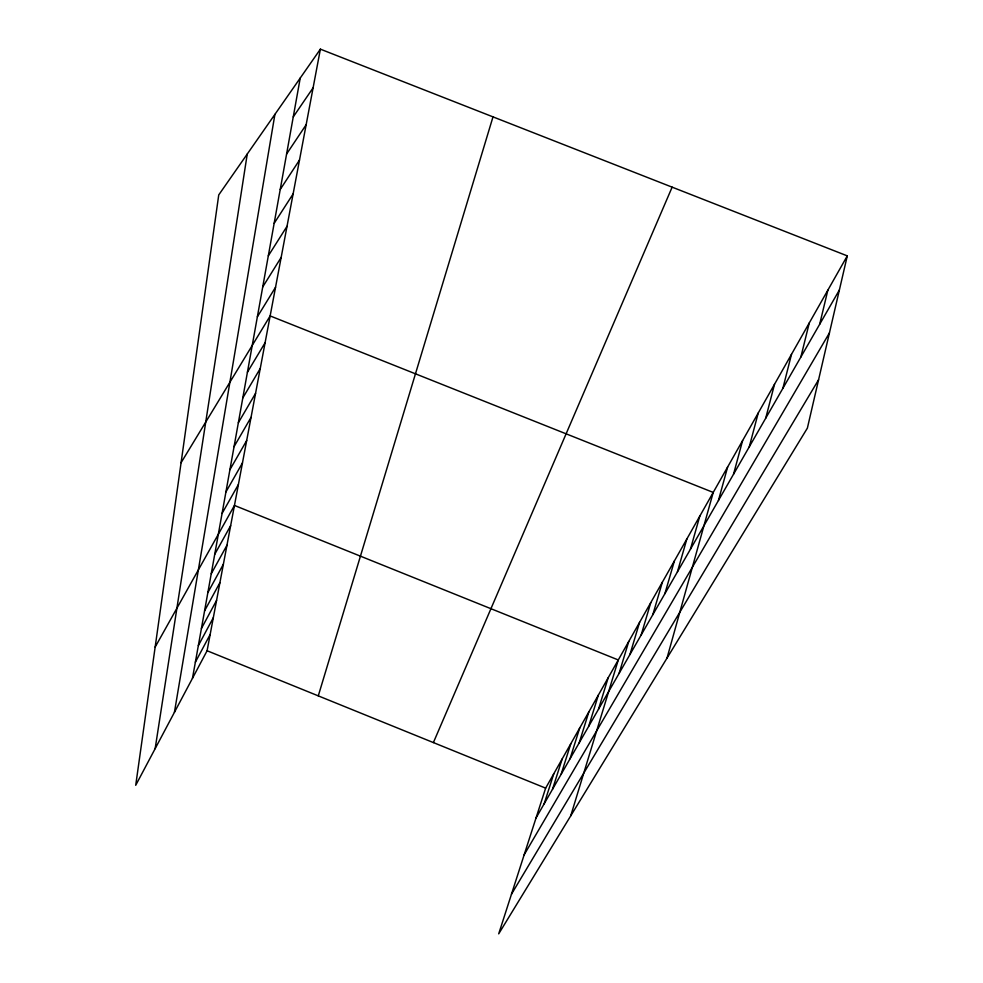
<?xml version="1.0" encoding="UTF-8"?>
<svg xmlns="http://www.w3.org/2000/svg" width="983" height="983" viewBox="0 0 983 983"><rect width="100%" height="100%" fill="white"/><g stroke="black" fill="none" stroke-linecap="round" stroke-linejoin="round"><path stroke-width="1.47" d="M155.154 748.653L247.249 154.024M174.433 712.306L274.908 114.36M192.471 678.307L300.233 78.038M320.384 49.15L218.742 194.917L135.715 785.294L207.094 650.746L320.384 49.15L847.285 255.875L807.375 428.133L498.7 933.85L545.639 788.133L847.285 255.875M819.675 324.292L827.846 290.194M800.862 357.026L809.267 322.965M782.898 388.297L791.499 354.31M765.72 418.193L774.506 384.304M749.279 446.81L758.225 413.032M733.539 474.211L742.607 440.581M718.438 500.494L727.629 467.023M667.015 658.094L713.228 492.422L270.141 315.924L181.081 462.698M690.422 549.239L699.798 516.124M677.422 571.885L686.859 538.942M664.889 593.683L674.399 560.949M652.823 614.694L662.37 582.157M641.174 634.957L650.771 602.628M629.943 654.506L639.564 622.399M318.283 695.866L492.999 116.866M619.093 673.392L628.739 641.494M570.718 815.878L618.282 659.962L234.458 505.446L155.154 647.072M598.487 709.259L608.158 677.815M588.694 726.314L598.364 695.092M579.208 742.816L588.878 711.827M570.029 758.802L579.687 728.047M561.121 774.285L570.791 743.762M552.507 789.288L562.153 758.999M544.14 803.848L553.773 773.781M433.392 742.583L672.139 187.151M195.371 662.186L210.165 634.465M198.345 645.573L213.323 617.693M201.429 628.456L216.567 600.416M204.599 610.799L219.934 582.6M207.868 592.577L223.387 564.217M211.247 573.753L226.962 545.258M214.736 554.314L230.649 525.672M222.072 513.445L238.39 484.533M225.93 491.955L242.469 462.919M229.924 469.69L246.684 440.544M536.03 817.967L839.384 289.985M234.065 446.638L251.034 417.382M524.172 854.78L829.443 332.881M238.353 422.727L255.555 393.384M242.813 397.931L260.237 368.514M511.492 894.149L818.581 379.77M247.433 372.188L265.103 342.711M257.374 316.796L275.547 287.245M262.731 286.95L281.163 257.399M268.322 255.826L287.024 226.299M274.146 223.362L293.131 193.884M280.241 189.449L299.496 160.057M286.606 153.999L306.155 124.73M293.266 116.903L313.11 87.794M207.094 650.746L545.639 788.133"/></g></svg>
